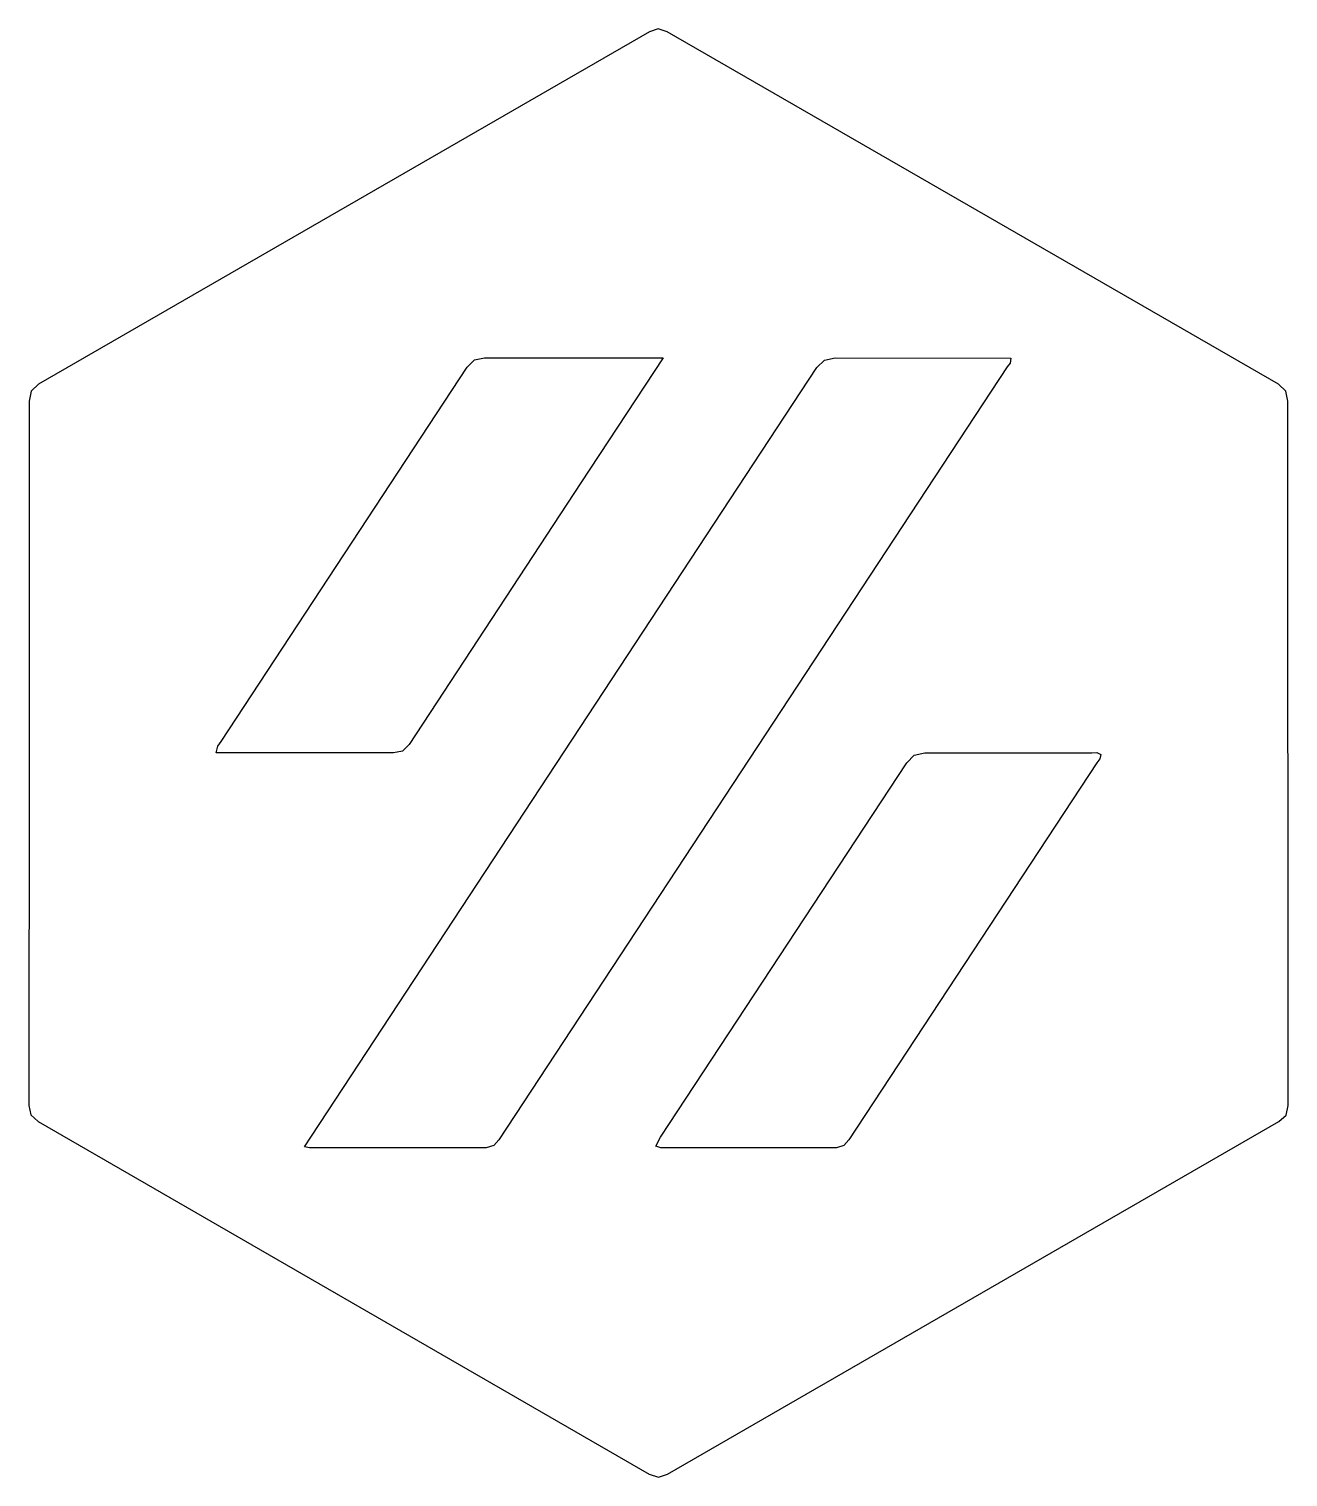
# Model space of a CAD drawing. Extents: x 0 to 53.3, y 0 to 61.3.
import ezdxf

# ---------------------------------------------------------------- set-up
doc = ezdxf.new("R2010")
doc.units = 0

msp = doc.modelspace()

# ---------------------------------------------------------------- linework, layer by layer
at = {"layer": 'Layer 1'}
for p, q in [((26.278906, 61.1724), (0.403272, 46.2586)), ((26.650553, 61.292366), (26.278906, 61.1724)), ((27.0222, 61.1724), (26.650553, 61.292366)), ((52.913787, 46.257165), (27.0222, 61.1724)), ((18.5594, 46.983), (18.868511, 47.289435)), ((18.868511, 47.289435), (19.295421, 47.374284)), ((19.295421, 47.374284), (26.322521, 47.365555)), ((26.8622, 47.3655), (23.3712, 42.0766)), ((26.322521, 47.365555), (26.8622, 47.3655)), ((33.3627, 46.9597), (33.688427, 47.278011)), ((33.688427, 47.278011), (34.135085, 47.366985)), ((34.135085, 47.366985), (41.575295, 47.358259)), ((41.575295, 47.358259), (41.552204, 47.150253)), ((8.135854, 31.127995), (18.5594, 46.983)), ((11.955603, 14.426434), (33.3627, 46.9597)), ((41.429838, 46.990248), (19.894738, 14.270748)), ((41.552204, 47.150253), (41.429838, 46.990248)), ((0.403272, 46.2586), (0.084172, 45.961138)), ((53.231069, 45.959521), (52.913787, 46.257165)), ((0.084172, 45.961138), (0.001806, 45.541489)), ((0.001806, 45.541489), (0.009079, 30.633389)), ((53.3138, 45.5386), (53.231069, 45.959521)), ((53.313798, 45.538469), (53.3138, 45.5386)), ((53.321079, 15.723869), (53.313798, 45.538469)), ((23.3712, 42.0766), (16.0983, 31.0087)), ((7.92203, 30.6538), (7.989123, 30.927445)), ((8.319172, 30.655245), (7.92203, 30.6538)), ((7.989123, 30.927445), (8.135854, 31.127995)), ((15.439372, 30.647964), (8.319172, 30.655245)), ((15.82296, 30.729467), (15.439372, 30.647964)), ((16.0983, 31.0087), (15.82296, 30.729467)), ((37.488053, 30.55855), (37.936066, 30.658189)), ((37.936066, 30.658189), (45.008266, 30.646561)), ((45.008266, 30.646561), (45.218998, 30.666562)), ((45.218998, 30.666562), (45.385004, 30.584015)), ((0.009079, 30.633389), (-0.004012, 15.725289)), ((26.750254, 14.387197), (37.170954, 30.231997)), ((45.21763, 30.232), (34.71993, 14.2752)), ((37.170954, 30.231997), (37.488053, 30.55855)), ((45.217725, 30.232005), (45.21763, 30.232)), ((45.354275, 30.399828), (45.217725, 30.232005)), ((45.385004, 30.584015), (45.354275, 30.399828)), ((-0.004012, 15.725289), (0.077674, 15.322684)), ((53.238349, 15.322448), (53.321079, 15.723869)), ((0.077674, 15.322684), (0.379999, 15.044541)), ((0.379999, 15.044541), (26.2629, 0.123475)), ((27.045468, 0.123475), (52.937068, 15.044575)), ((52.937068, 15.044575), (53.238349, 15.322448)), ((11.664686, 13.969694), (11.955603, 14.426434)), ((19.89473, 14.2708), (19.685815, 14.024793)), ((19.894738, 14.270748), (19.89473, 14.2708)), ((26.53934, 13.997367), (26.750254, 14.387197)), ((34.71993, 14.2752), (34.513561, 14.028103)), ((11.875601, 13.939147), (11.664686, 13.969694)), ((19.362351, 13.930426), (11.875601, 13.939147)), ((19.685815, 14.024793), (19.362351, 13.930426)), ((26.751709, 13.939184), (26.53934, 13.997367)), ((34.190459, 13.930463), (26.751709, 13.939184)), ((34.513561, 14.028103), (34.190459, 13.930463)), ((26.2629, 0.123475), (26.654184, -0.001853)), ((26.654184, -0.001853), (27.045468, 0.123475))]:
    msp.add_line(p, q, dxfattribs=at)

doc.saveas('drawing.dxf')
